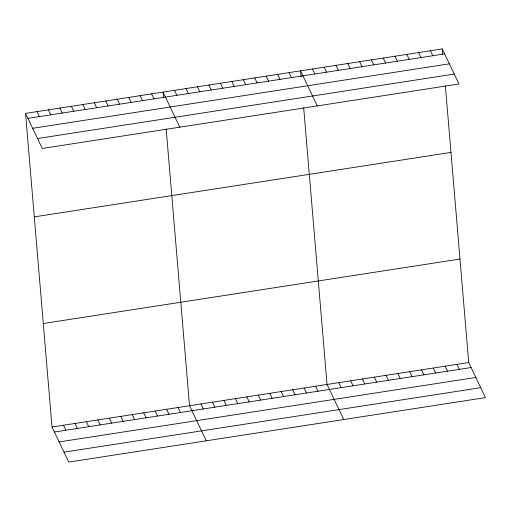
<?xml version="1.0" encoding="UTF-8"?>
<svg xmlns="http://www.w3.org/2000/svg" width="511" height="511" viewBox="0 0 511 511"><rect width="100%" height="100%" fill="white"/><g stroke="black" fill="none" stroke-linecap="round" stroke-linejoin="round"><path stroke-width="0.77" d="M25.55 113.385L442.245 48.915L458.974 83.989L42.279 148.458L25.55 113.385L52.026 427.011L68.755 462.085L485.45 397.615L468.721 362.542L445.368 85.88M27.926 118.367L444.627 53.904M32.666 128.299L449.361 63.83M37.546 138.526L454.241 74.063M34.288 216.881L450.983 152.412M43.288 323.514L459.983 259.045M52.026 427.011L468.721 362.542M54.402 431.993L471.097 367.53M59.135 441.926L475.837 377.457M64.016 452.152L480.717 387.689M430.441 50.742L432.817 55.731M418.637 52.569L421.013 57.558M406.826 54.396L409.209 59.385M395.022 56.223L397.398 61.211M383.218 58.05L385.594 63.038M371.408 59.876L373.784 64.859M359.603 61.703L361.98 66.686M347.793 63.53L350.176 68.512M335.989 65.357L338.365 70.339M324.185 67.184L326.561 72.166M456.917 364.369L459.293 369.357M312.374 69.011L314.757 73.993M445.107 366.195L447.489 371.184M317.299 105.911L300.57 70.837L301.068 76.752M433.302 368.022L435.679 373.011M289.111 72.607L291.487 77.595M421.498 369.849L423.875 374.838M277.652 74.382L280.028 79.365M409.688 371.676L412.064 376.664M266.193 76.152L268.569 81.14M397.884 373.503L400.26 378.491M254.734 77.928L257.11 82.91M386.073 375.33L388.456 380.318M243.274 79.697L245.65 84.685M374.269 377.156L376.645 382.145M231.815 81.473L234.191 86.455M362.465 378.983L364.841 383.972M220.356 83.242L222.732 88.231M350.655 380.81L353.037 385.792M208.897 85.018L211.273 90.006M338.85 382.637L341.227 387.619M197.438 86.793L199.814 91.776M185.978 88.563L188.355 93.551M343.775 419.537L327.046 384.464L303.687 107.795M174.519 90.338L176.895 95.321M315.587 386.233L317.963 391.222M179.789 127.182L163.06 92.108L163.558 98.023M304.128 388.009L306.504 392.991M151.601 93.883L153.977 98.866M292.669 389.778L295.045 394.767M140.142 95.653L142.518 100.641M281.21 391.554L283.586 396.542M128.683 97.429L131.059 102.411M269.751 393.329L272.127 398.312M117.223 99.198L119.6 104.187M258.291 395.099L260.667 400.087M105.764 100.974L108.14 105.956M246.832 396.875L249.208 401.857M94.305 102.743L96.681 107.732M235.373 398.644L237.749 403.633M82.846 104.519L85.222 109.507M223.914 400.42L226.29 405.402M71.387 106.294L73.763 111.277M212.455 402.189L214.831 407.178M59.928 108.064L62.304 113.052M200.995 403.965L203.372 408.947M48.468 109.839L50.844 114.822M206.265 440.808L189.536 405.734L166.177 129.072M37.009 111.609L39.385 116.597M178.077 407.51L180.453 412.492M166.618 409.279L168.994 414.268M155.159 411.055L157.535 416.043M143.7 412.831L146.076 417.813M132.24 414.6L134.617 419.588M120.781 416.376L123.157 421.358M109.322 418.145L111.698 423.134M97.863 419.921L100.239 424.903M86.404 421.69L88.78 426.679M74.945 423.466L77.321 428.448M63.485 425.235L65.862 430.224M442.245 48.915L442.686 54.089"/></g></svg>
